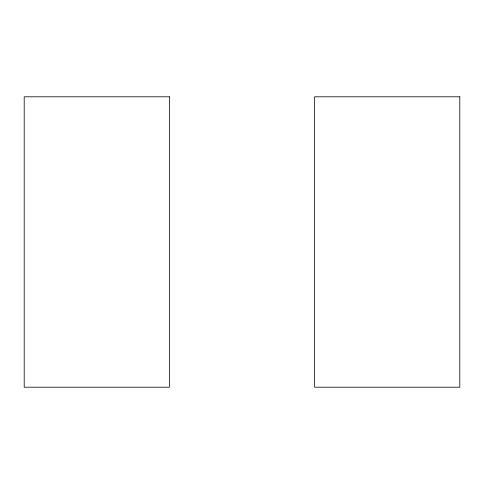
<?xml version="1.0" encoding="UTF-8"?>
<svg xmlns="http://www.w3.org/2000/svg" width="484" height="484" viewBox="0 0 484 484"><rect width="100%" height="100%" fill="white"/><g stroke="black" fill="none" stroke-linecap="round" stroke-linejoin="round"><path stroke-width="0.73" d="M169.4 96.8L24.2 96.8L24.2 387.2L169.4 387.2L169.4 96.8M459.8 96.8L314.6 96.8L314.6 387.2L459.8 387.2L459.8 96.8"/></g></svg>
